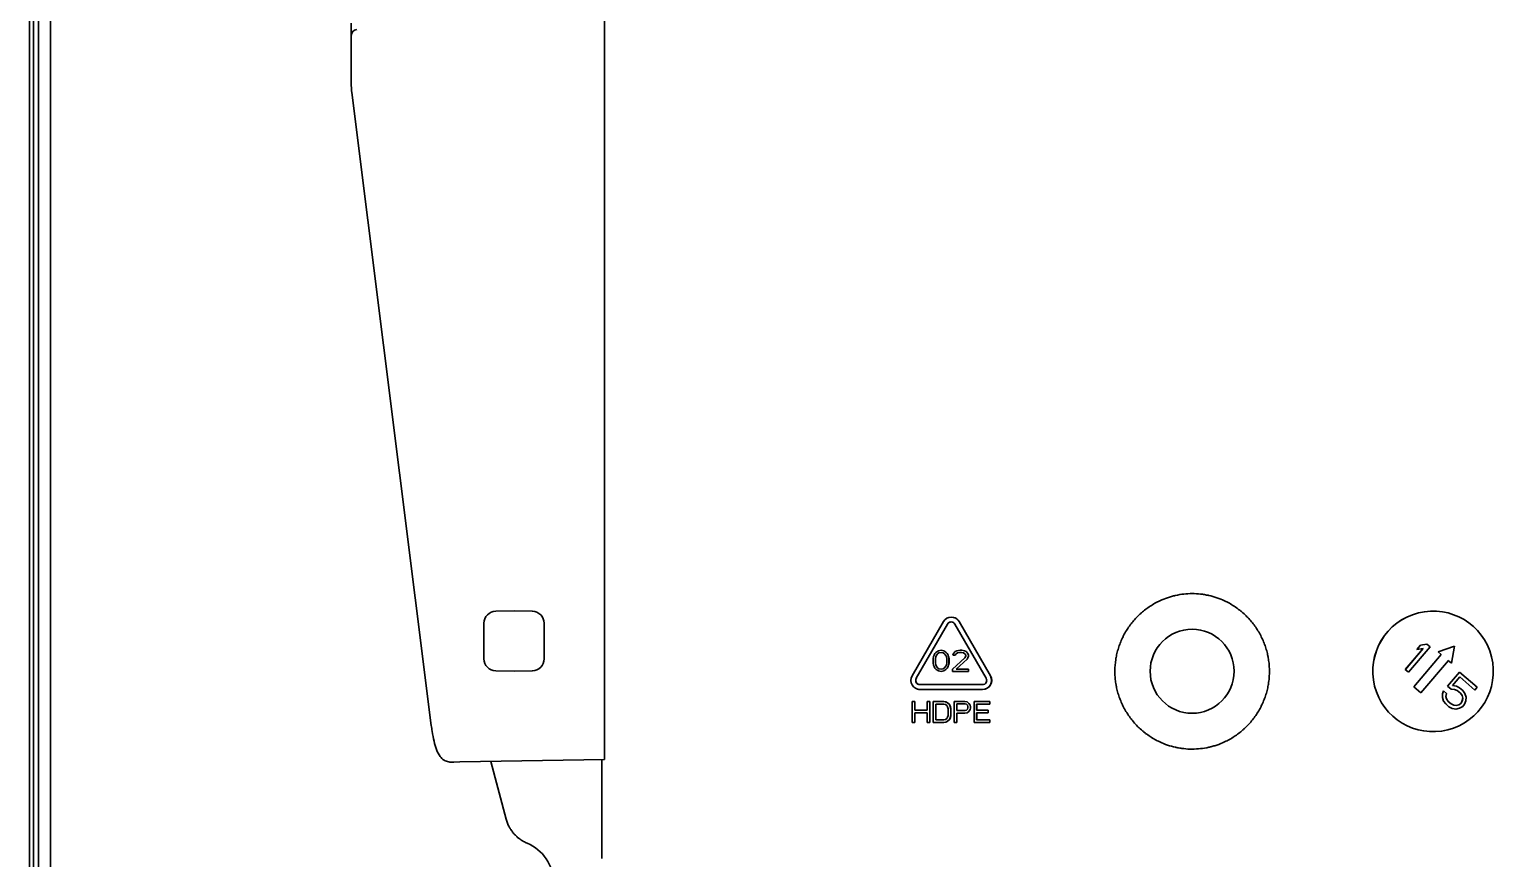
# Model space of a CAD drawing. Extents: x 5819 to 10669, y -850 to 3566.
# Drawn here: x 8371.6 to 8615.5, y 3039.5 to 3177 of the extents above; entities that cross this region are included whole.
import ezdxf

# ---------------------------------------------------------------- set-up
doc = ezdxf.new("R2010")
doc.units = 0
doc.header["$LTSCALE"] = 5
doc.layers.add('1', color=7, linetype='CONTINUOUS', true_color=0xffffff)

msp = doc.modelspace()

# ---------------------------------------------------------------- linework, layer by layer
at = {"layer": '1', "color": 7, "linetype": 'Continuous', "lineweight": 35}
for p, q in [((8373.07, 2431.53), (8373.07, 3429.53)), ((8371.57, 3428.53), (8371.57, 2414.53)), ((8372.25, 2417.53), (8372.25, 3425.53)), ((8375.07, 3383.26), (8375.07, 2544.39)), ((8466.97, 3091.24), (8466.97, 3356.86)), ((8424.97, 3175.97), (8424.97, 3177.98)), ((8424.97, 3167.65), (8424.97, 3175.97)), ((8425.04, 3166.49), (8438.25, 3061.52)), ((8466.97, 3088.31), (8466.97, 3091.24)), ((8466.97, 3086.05), (8466.97, 3088.31)), ((8466.97, 3083.12), (8466.97, 3086.05)), ((8466.97, 3068.04), (8466.97, 3083.12)), ((8448.94, 3080.47), (8451.97, 3080.53)), ((8451.97, 3080.53), (8455.01, 3080.47)), ((8446.97, 3072.58), (8446.97, 3078.47)), ((8456.97, 3078.47), (8456.97, 3072.58)), ((8523.21, 3078.75), (8518.02, 3069.75)), ((8523.91, 3078.35), (8518.71, 3069.35)), ((8518.71, 3069.35), (8523.9, 3078.35)), ((8523.91, 3078.35), (8523.9, 3078.35)), ((8524.88, 3079.45), (8524.87, 3079.46)), ((8525.12, 3078.35), (8530.31, 3069.35)), ((8525.81, 3078.75), (8525.81, 3078.75)), ((8531, 3069.75), (8525.81, 3078.75)), ((8525.81, 3078.75), (8531.01, 3069.75)), ((8602.01, 3080.2), (8602.01, 3080.2)), ((8521.66, 3073.18), (8521.58, 3072.96)), ((8521.8, 3073.48), (8521.66, 3073.18)), ((8522.02, 3073.7), (8521.8, 3073.48)), ((8522.24, 3073.4), (8521.95, 3072.96)), ((8521.95, 3072.96), (8522.24, 3073.4)), ((8522.38, 3073.93), (8522.02, 3073.7)), ((8522.46, 3073.55), (8522.24, 3073.4)), ((8522.24, 3073.4), (8522.46, 3073.55)), ((8522.24, 3073.4), (8522.24, 3073.4)), ((8522.82, 3074), (8522.38, 3073.93)), ((8522.83, 3073.63), (8522.46, 3073.55)), ((8522.46, 3073.55), (8522.82, 3073.63)), ((8522.46, 3073.55), (8522.46, 3073.55)), ((8523.26, 3073.93), (8522.82, 3074)), ((8522.83, 3073.63), (8522.82, 3073.63)), ((8522.82, 3073.63), (8523.19, 3073.55)), ((8523.19, 3073.55), (8522.83, 3073.63)), ((8523.19, 3073.55), (8523.41, 3073.4)), ((8523.26, 3073.92), (8523.26, 3073.93)), ((8523.62, 3073.7), (8523.26, 3073.93)), ((8523.26, 3073.92), (8523.63, 3073.7)), ((8523.41, 3073.4), (8523.7, 3072.96)), ((8523.63, 3073.7), (8523.62, 3073.7)), ((8523.84, 3073.48), (8523.62, 3073.7)), ((8523.63, 3073.7), (8523.85, 3073.48)), ((8523.85, 3073.48), (8523.84, 3073.48)), ((8523.99, 3073.18), (8523.84, 3073.48)), ((8523.85, 3073.48), (8523.99, 3073.18)), ((8523.99, 3073.18), (8524.07, 3072.96)), ((8523.99, 3073.18), (8523.99, 3073.18)), ((8524.06, 3072.96), (8523.99, 3073.18)), ((8524.86, 3073.48), (8524.79, 3073.18)), ((8524.8, 3073.18), (8524.79, 3073.18)), ((8524.79, 3073.18), (8525.16, 3073.18)), ((8525.16, 3073.18), (8524.8, 3073.18)), ((8525.16, 3073.78), (8524.86, 3073.48)), ((8525.45, 3073.93), (8525.16, 3073.78)), ((8525.31, 3073.4), (8525.16, 3073.18)), ((8525.16, 3073.18), (8525.3, 3073.4)), ((8525.16, 3073.18), (8525.16, 3073.18)), ((8525.3, 3073.4), (8525.52, 3073.55)), ((8525.31, 3073.4), (8525.3, 3073.4)), ((8525.52, 3073.55), (8525.31, 3073.4)), ((8525.96, 3074), (8525.45, 3073.93)), ((8525.89, 3073.63), (8525.52, 3073.55)), ((8525.52, 3073.55), (8525.88, 3073.63)), ((8525.52, 3073.55), (8525.52, 3073.55)), ((8525.89, 3073.63), (8525.88, 3073.63)), ((8525.88, 3073.63), (8526.18, 3073.63)), ((8526.18, 3073.63), (8525.89, 3073.63)), ((8526.25, 3074), (8525.96, 3074)), ((8526.54, 3073.55), (8526.18, 3073.63)), ((8526.18, 3073.63), (8526.18, 3073.63)), ((8526.18, 3073.63), (8526.54, 3073.55)), ((8526.69, 3073.93), (8526.25, 3074)), ((8526.54, 3073.55), (8526.76, 3073.41)), ((8526.69, 3073.93), (8526.98, 3073.78)), ((8526.69, 3073.93), (8526.69, 3073.93)), ((8526.98, 3073.78), (8526.69, 3073.93)), ((8526.76, 3073.41), (8526.9, 3073.18)), ((8526.9, 3073.18), (8526.9, 3073.03)), ((8526.98, 3073.78), (8527.27, 3073.48)), ((8526.98, 3073.78), (8526.98, 3073.78)), ((8527.27, 3073.48), (8526.98, 3073.78)), ((8527.27, 3073.48), (8527.35, 3073.18)), ((8527.27, 3073.48), (8527.27, 3073.48)), ((8527.34, 3073.18), (8527.27, 3073.48)), ((8527.35, 3073.18), (8527.34, 3073.18)), ((8527.34, 3073.03), (8527.34, 3073.18)), ((8527.35, 3073.18), (8527.35, 3073.03)), ((8599.83, 3070.81), (8602.8, 3074.29)), ((8602.8, 3074.29), (8599.84, 3070.82)), ((8600.36, 3070.37), (8603.93, 3074.55)), ((8605.8, 3073.29), (8601.25, 3067.96)), ((8601.25, 3067.96), (8605.79, 3073.29)), ((8601.74, 3074.11), (8602.35, 3074.82)), ((8602.35, 3074.82), (8601.74, 3074.11)), ((8602.8, 3074.29), (8601.74, 3074.11)), ((8601.74, 3074.11), (8601.74, 3074.11)), ((8603.41, 3075), (8602.35, 3074.82)), ((8602.35, 3074.82), (8602.35, 3074.82)), ((8602.8, 3074.29), (8602.8, 3074.29)), ((8602.8, 3074.29), (8602.8, 3074.29)), ((8603.93, 3074.55), (8603.41, 3075)), ((8605.29, 3073.72), (8608.01, 3074.68)), ((8605.29, 3073.72), (8605.29, 3073.72)), ((8605.79, 3073.29), (8605.29, 3073.72)), ((8605.29, 3073.72), (8605.8, 3073.29)), ((8605.79, 3073.29), (8605.8, 3073.29)), ((8607.48, 3071.85), (8608.01, 3074.69)), ((8608.01, 3074.68), (8608.01, 3074.69)), ((8608.01, 3074.68), (8608.01, 3074.69)), ((8521.58, 3072.96), (8521.51, 3072.58)), ((8521.51, 3072.58), (8521.51, 3071.92)), ((8521.51, 3071.92), (8521.58, 3071.54)), ((8521.58, 3071.54), (8521.66, 3071.32)), ((8521.66, 3071.32), (8521.8, 3071.02)), ((8521.8, 3071.02), (8522.02, 3070.8)), ((8521.87, 3072.51), (8521.95, 3072.96)), ((8521.87, 3072.51), (8521.88, 3072.51)), ((8521.87, 3071.99), (8521.87, 3072.51)), ((8521.88, 3071.99), (8521.87, 3071.99)), ((8521.95, 3071.54), (8521.87, 3071.99)), ((8521.95, 3072.96), (8521.88, 3072.51)), ((8521.88, 3072.51), (8521.88, 3071.99)), ((8521.88, 3071.99), (8521.95, 3071.54)), ((8521.95, 3072.96), (8521.95, 3072.96)), ((8521.95, 3071.54), (8522.24, 3071.09)), ((8521.95, 3071.54), (8521.95, 3071.54)), ((8522.24, 3071.1), (8521.95, 3071.54)), ((8522.02, 3070.8), (8522.38, 3070.57)), ((8522.24, 3071.09), (8522.24, 3071.1)), ((8522.46, 3070.95), (8522.24, 3071.1)), ((8522.24, 3071.09), (8522.46, 3070.95)), ((8522.82, 3070.87), (8522.46, 3070.95)), ((8523.19, 3070.95), (8522.82, 3070.87)), ((8523.41, 3071.1), (8523.19, 3070.95)), ((8523.63, 3070.8), (8523.26, 3070.57)), ((8523.26, 3070.57), (8523.62, 3070.8)), ((8523.7, 3071.54), (8523.41, 3071.1)), ((8523.62, 3070.8), (8523.84, 3071.02)), ((8523.63, 3070.8), (8523.62, 3070.8)), ((8523.85, 3071.02), (8523.63, 3070.8)), ((8523.7, 3072.96), (8523.77, 3072.51)), ((8523.77, 3071.99), (8523.7, 3071.54)), ((8523.77, 3072.51), (8523.77, 3071.99)), ((8523.84, 3071.02), (8523.99, 3071.32)), ((8523.85, 3071.02), (8523.84, 3071.02)), ((8523.99, 3071.32), (8523.85, 3071.02)), ((8524.07, 3071.54), (8523.99, 3071.32)), ((8523.99, 3071.32), (8524.06, 3071.54)), ((8523.99, 3071.32), (8523.99, 3071.32)), ((8524.07, 3072.96), (8524.06, 3072.96)), ((8524.13, 3072.59), (8524.06, 3072.96)), ((8524.06, 3071.54), (8524.13, 3071.92)), ((8524.07, 3071.54), (8524.06, 3071.54)), ((8524.07, 3072.96), (8524.14, 3072.58)), ((8524.14, 3071.91), (8524.07, 3071.54)), ((8524.14, 3072.58), (8524.13, 3072.59)), ((8524.13, 3071.92), (8524.13, 3072.59)), ((8524.14, 3071.91), (8524.13, 3071.92)), ((8524.14, 3072.58), (8524.14, 3071.91)), ((8526.76, 3072.73), (8524.72, 3070.87)), ((8524.72, 3070.87), (8524.72, 3070.5)), ((8525.3, 3070.87), (8527.12, 3072.51)), ((8527.34, 3070.87), (8525.3, 3070.87)), ((8527.13, 3072.51), (8525.31, 3070.87)), ((8526.9, 3073.03), (8526.76, 3072.73)), ((8527.12, 3072.51), (8527.27, 3072.73)), ((8527.13, 3072.51), (8527.12, 3072.51)), ((8527.27, 3072.73), (8527.13, 3072.51)), ((8527.35, 3073.03), (8527.27, 3072.73)), ((8527.27, 3072.73), (8527.34, 3073.03)), ((8527.27, 3072.73), (8527.27, 3072.73)), ((8527.35, 3073.03), (8527.34, 3073.03)), ((8527.35, 3070.87), (8527.34, 3070.87)), ((8527.34, 3070.5), (8527.34, 3070.87)), ((8527.35, 3070.87), (8527.35, 3070.5)), ((8599.83, 3070.81), (8599.84, 3070.82)), ((8600.36, 3070.37), (8599.83, 3070.81)), ((8599.84, 3070.82), (8600.36, 3070.37)), ((8602.43, 3066.96), (8606.98, 3072.28)), ((8607.48, 3071.85), (8606.97, 3072.28)), ((8606.98, 3072.28), (8607.48, 3071.85)), ((8607.48, 3071.85), (8607.48, 3071.85)), ((8451.97, 3070.53), (8448.94, 3070.58)), ((8455.01, 3070.58), (8451.97, 3070.53)), ((8518.71, 3069.35), (8518.71, 3069.35)), ((8529.7, 3068.3), (8519.31, 3068.3)), ((8522.39, 3070.57), (8522.38, 3070.57)), ((8522.38, 3070.57), (8522.82, 3070.5)), ((8522.83, 3070.5), (8522.39, 3070.57)), ((8522.82, 3070.5), (8523.26, 3070.57)), ((8522.83, 3070.5), (8522.82, 3070.5)), ((8523.26, 3070.57), (8522.83, 3070.5)), ((8523.26, 3070.57), (8523.26, 3070.57)), ((8527.35, 3070.5), (8524.72, 3070.5)), ((8524.72, 3070.5), (8524.72, 3070.5)), ((8524.72, 3070.5), (8527.34, 3070.5)), ((8527.35, 3070.5), (8527.34, 3070.5)), ((8531.01, 3069.75), (8531, 3069.75)), ((8600.36, 3070.37), (8600.36, 3070.37)), ((8606.83, 3068.07), (8608.81, 3070.39)), ((8608.81, 3070.39), (8606.83, 3068.07)), ((8607.65, 3068.15), (8608.87, 3069.57)), ((8608.81, 3070.39), (8608.81, 3070.39)), ((8611.77, 3067.86), (8608.81, 3070.39)), ((8611.39, 3067.41), (8608.86, 3069.57)), ((8608.87, 3069.57), (8611.39, 3067.41)), ((8466.97, 3065.09), (8466.97, 3068.04)), ((8518.95, 3067.55), (8518.96, 3067.54)), ((8519.32, 3067.5), (8519.31, 3067.5)), ((8519.31, 3067.5), (8529.7, 3067.5)), ((8529.71, 3067.5), (8519.32, 3067.5)), ((8529.71, 3067.5), (8529.7, 3067.5)), ((8602.43, 3066.96), (8601.25, 3067.96)), ((8601.25, 3067.96), (8602.43, 3066.96)), ((8601.25, 3067.96), (8601.25, 3067.96)), ((8602.43, 3066.96), (8602.43, 3066.96)), ((8605.98, 3066.19), (8606.02, 3066.77)), ((8606.02, 3066.77), (8605.98, 3066.19)), ((8606.18, 3065.55), (8605.98, 3066.19)), ((8605.98, 3066.19), (8606.19, 3065.55)), ((8605.98, 3066.19), (8605.98, 3066.19)), ((8606.02, 3066.77), (8606.15, 3067.27)), ((8606.15, 3067.27), (8606.02, 3066.77)), ((8606.02, 3066.77), (8606.02, 3066.77)), ((8606.15, 3067.27), (8606.15, 3067.27)), ((8606.67, 3066.83), (8606.15, 3067.27)), ((8606.54, 3066.32), (8606.67, 3066.83)), ((8606.65, 3065.92), (8606.54, 3066.32)), ((8606.93, 3065.53), (8606.65, 3065.92)), ((8606.83, 3068.07), (8606.83, 3068.07)), ((8607.44, 3067.55), (8606.83, 3068.07)), ((8606.83, 3068.07), (8607.44, 3067.55)), ((8607.44, 3067.55), (8607.44, 3067.55)), ((8608.02, 3067.52), (8607.44, 3067.55)), ((8607.44, 3067.55), (8608.02, 3067.52)), ((8608.31, 3068.04), (8607.65, 3068.15)), ((8608.02, 3067.52), (8608.02, 3067.52)), ((8608.44, 3067.31), (8608.02, 3067.52)), ((8608.02, 3067.52), (8608.45, 3067.31)), ((8608.83, 3067.76), (8608.31, 3068.04)), ((8608.44, 3067.31), (8608.45, 3067.31)), ((8608.97, 3066.87), (8608.44, 3067.31)), ((8608.45, 3067.31), (8608.97, 3066.87)), ((8609.35, 3067.31), (8608.83, 3067.76)), ((8608.97, 3066.87), (8608.97, 3066.87)), ((8609.24, 3066.48), (8608.97, 3066.87)), ((8608.97, 3066.87), (8609.24, 3066.48)), ((8609.24, 3066.48), (8609.24, 3066.48)), ((8609.35, 3066.08), (8609.24, 3066.48)), ((8609.24, 3066.48), (8609.35, 3066.08)), ((8609.29, 3065.66), (8609.35, 3066.08)), ((8609.35, 3066.08), (8609.3, 3065.66)), ((8609.71, 3066.85), (8609.35, 3067.31)), ((8609.35, 3066.08), (8609.35, 3066.08)), ((8609.92, 3066.21), (8609.71, 3066.85)), ((8609.87, 3065.63), (8609.92, 3066.21)), ((8611.39, 3067.41), (8611.77, 3067.86)), ((8611.39, 3067.41), (8611.39, 3067.41)), ((8466.97, 3063.32), (8466.97, 3065.09)), ((8518.45, 3065.5), (8518.01, 3065.5)), ((8518.01, 3065.5), (8518.01, 3062)), ((8518.45, 3065.5), (8518.45, 3065.5)), ((8518.45, 3064.09), (8518.45, 3065.5)), ((8518.45, 3065.5), (8518.45, 3064.09)), ((8520.49, 3064.09), (8518.45, 3064.09)), ((8518.45, 3063.64), (8518.45, 3063.64)), ((8518.45, 3063.64), (8520.49, 3063.64)), ((8518.45, 3062), (8518.45, 3063.64)), ((8520.49, 3063.64), (8518.45, 3063.64)), ((8518.45, 3063.64), (8518.45, 3062)), ((8520.93, 3065.5), (8520.49, 3065.5)), ((8520.49, 3065.5), (8520.49, 3064.09)), ((8520.49, 3063.64), (8520.49, 3062)), ((8520.93, 3065.5), (8520.93, 3065.5)), ((8520.93, 3062), (8520.93, 3065.5)), ((8520.93, 3065.5), (8520.93, 3062)), ((8521.51, 3065.5), (8521.51, 3062)), ((8523.26, 3065.5), (8521.51, 3065.5)), ((8521.95, 3065.05), (8521.95, 3062.45)), ((8523.26, 3065.05), (8521.95, 3065.05)), ((8521.95, 3065.05), (8521.95, 3065.05)), ((8521.95, 3062.45), (8521.95, 3065.05)), ((8521.95, 3065.05), (8523.26, 3065.05)), ((8523.62, 3065.43), (8523.26, 3065.5)), ((8523.26, 3065.05), (8523.55, 3064.98)), ((8523.55, 3064.98), (8523.77, 3064.83)), ((8523.63, 3065.42), (8523.62, 3065.43)), ((8523.91, 3065.28), (8523.62, 3065.43)), ((8523.63, 3065.42), (8523.92, 3065.28)), ((8523.77, 3064.83), (8523.91, 3064.61)), ((8523.92, 3065.28), (8523.91, 3065.28)), ((8524.2, 3064.98), (8523.91, 3065.28)), ((8523.91, 3064.61), (8523.99, 3064.31)), ((8523.92, 3065.28), (8524.21, 3064.98)), ((8523.99, 3064.31), (8523.99, 3063.19)), ((8524.21, 3064.98), (8524.2, 3064.98)), ((8524.35, 3064.68), (8524.2, 3064.98)), ((8524.21, 3064.98), (8524.36, 3064.68)), ((8524.36, 3064.68), (8524.35, 3064.68)), ((8524.42, 3064.31), (8524.35, 3064.68)), ((8524.36, 3064.68), (8524.43, 3064.31)), ((8524.43, 3064.31), (8524.42, 3064.31)), ((8524.42, 3063.19), (8524.42, 3064.31)), ((8524.43, 3064.31), (8524.43, 3063.19)), ((8526.75, 3065.5), (8525.01, 3065.5)), ((8525.01, 3065.5), (8525.01, 3062)), ((8525.45, 3065.13), (8525.44, 3065.13)), ((8525.44, 3064.01), (8525.44, 3065.13)), ((8525.44, 3065.13), (8526.83, 3065.13)), ((8526.83, 3064.01), (8525.44, 3064.01)), ((8525.45, 3063.56), (8525.44, 3063.56)), ((8525.44, 3062), (8525.44, 3063.56)), ((8525.44, 3063.56), (8526.75, 3063.56)), ((8525.45, 3065.13), (8525.45, 3064.01)), ((8526.83, 3065.13), (8525.45, 3065.13)), ((8526.76, 3063.56), (8525.45, 3063.56)), ((8525.45, 3063.56), (8525.45, 3062)), ((8527.12, 3065.43), (8526.75, 3065.5)), ((8526.75, 3063.56), (8527.12, 3063.64)), ((8526.76, 3063.56), (8526.75, 3063.56)), ((8527.12, 3063.64), (8526.76, 3063.56)), ((8526.83, 3065.13), (8527.05, 3065.05)), ((8527.05, 3064.09), (8526.83, 3064.01)), ((8527.05, 3065.05), (8527.19, 3064.91)), ((8527.19, 3064.23), (8527.05, 3064.09)), ((8527.12, 3065.43), (8527.12, 3065.43)), ((8527.41, 3065.2), (8527.12, 3065.43)), ((8527.12, 3065.43), (8527.42, 3065.2)), ((8527.12, 3063.64), (8527.41, 3063.86)), ((8527.42, 3063.86), (8527.12, 3063.64)), ((8527.12, 3063.64), (8527.12, 3063.64)), ((8527.19, 3064.91), (8527.26, 3064.68)), ((8527.26, 3064.46), (8527.19, 3064.23)), ((8527.26, 3064.68), (8527.26, 3064.46)), ((8527.42, 3065.2), (8527.41, 3065.2)), ((8527.63, 3064.91), (8527.41, 3065.2)), ((8527.41, 3063.86), (8527.63, 3064.16)), ((8527.42, 3063.86), (8527.41, 3063.86)), ((8527.42, 3065.2), (8527.63, 3064.9)), ((8527.63, 3064.16), (8527.42, 3063.86)), ((8527.63, 3064.9), (8527.63, 3064.91)), ((8527.7, 3064.68), (8527.63, 3064.91)), ((8527.63, 3064.9), (8527.71, 3064.68)), ((8527.63, 3064.16), (8527.7, 3064.38)), ((8527.71, 3064.38), (8527.63, 3064.16)), ((8527.63, 3064.16), (8527.63, 3064.16)), ((8527.7, 3064.38), (8527.7, 3064.68)), ((8527.7, 3064.68), (8527.71, 3064.68)), ((8527.71, 3064.38), (8527.7, 3064.38)), ((8527.71, 3064.68), (8527.71, 3064.38)), ((8530.91, 3065.5), (8528.29, 3065.5)), ((8528.29, 3065.5), (8528.29, 3062)), ((8528.73, 3065.05), (8528.72, 3065.05)), ((8528.72, 3064.09), (8528.72, 3065.05)), ((8528.72, 3065.05), (8530.91, 3065.05)), ((8530.62, 3064.09), (8528.72, 3064.09)), ((8528.73, 3063.64), (8528.72, 3063.64)), ((8528.72, 3062.45), (8528.72, 3063.64)), ((8528.72, 3063.64), (8530.62, 3063.64)), ((8530.91, 3065.05), (8528.73, 3065.05)), ((8528.73, 3065.05), (8528.73, 3064.09)), ((8530.62, 3063.64), (8528.73, 3063.64)), ((8528.73, 3063.64), (8528.73, 3062.45)), ((8530.62, 3064.08), (8530.62, 3064.09)), ((8530.62, 3063.64), (8530.62, 3064.09)), ((8530.62, 3064.08), (8530.62, 3063.64)), ((8530.62, 3063.64), (8530.62, 3063.64)), ((8530.91, 3065.5), (8530.91, 3065.5)), ((8530.91, 3065.05), (8530.91, 3065.5)), ((8530.91, 3065.5), (8530.91, 3065.05)), ((8530.91, 3065.05), (8530.91, 3065.05)), ((8606.54, 3065.09), (8606.18, 3065.55)), ((8606.18, 3065.55), (8606.19, 3065.55)), ((8606.19, 3065.55), (8606.55, 3065.09)), ((8607.07, 3064.64), (8606.54, 3065.09)), ((8606.54, 3065.09), (8606.55, 3065.09)), ((8606.55, 3065.09), (8607.07, 3064.64)), ((8607.45, 3065.09), (8606.93, 3065.53)), ((8607.58, 3064.36), (8607.07, 3064.64)), ((8607.07, 3064.64), (8607.07, 3064.64)), ((8607.07, 3064.64), (8607.58, 3064.36)), ((8607.87, 3064.88), (8607.45, 3065.09)), ((8607.58, 3064.36), (8607.58, 3064.36)), ((8608.24, 3064.25), (8607.58, 3064.36)), ((8607.58, 3064.36), (8608.25, 3064.25)), ((8608.29, 3064.83), (8607.87, 3064.88)), ((8608.81, 3064.39), (8608.24, 3064.25)), ((8608.24, 3064.25), (8608.25, 3064.25)), ((8608.69, 3064.95), (8608.29, 3064.83)), ((8608.29, 3064.83), (8608.29, 3064.83)), ((8608.69, 3064.95), (8609, 3065.14)), ((8609, 3065.14), (8608.69, 3064.95)), ((8608.69, 3064.95), (8608.69, 3064.95)), ((8608.81, 3064.39), (8609.36, 3064.68)), ((8608.81, 3064.39), (8608.81, 3064.39)), ((8608.81, 3064.39), (8608.81, 3064.39)), ((8609, 3065.14), (8609.15, 3065.32)), ((8609.16, 3065.32), (8609, 3065.14)), ((8609, 3065.14), (8609, 3065.14)), ((8609.15, 3065.32), (8609.29, 3065.66)), ((8609.15, 3065.32), (8609.16, 3065.32)), ((8609.3, 3065.66), (8609.16, 3065.32)), ((8609.29, 3065.66), (8609.3, 3065.66)), ((8609.36, 3064.68), (8609.67, 3065.04)), ((8609.67, 3065.04), (8609.87, 3065.63)), ((8466.97, 3060.36), (8466.97, 3063.32)), ((8518.02, 3062), (8518.01, 3062)), ((8518.01, 3062), (8518.45, 3062)), ((8518.45, 3062), (8518.02, 3062)), ((8518.45, 3062), (8518.45, 3062)), ((8520.49, 3062), (8520.93, 3062)), ((8520.49, 3062), (8520.49, 3062)), ((8520.93, 3062), (8520.49, 3062)), ((8520.93, 3062), (8520.93, 3062)), ((8521.51, 3062), (8521.51, 3062)), ((8521.51, 3062), (8523.26, 3062)), ((8523.26, 3062), (8521.51, 3062)), ((8523.26, 3062.45), (8521.95, 3062.45)), ((8523.55, 3062.52), (8523.26, 3062.45)), ((8523.26, 3062), (8523.62, 3062.08)), ((8523.63, 3062.07), (8523.26, 3062)), ((8523.26, 3062), (8523.26, 3062)), ((8523.77, 3062.67), (8523.55, 3062.52)), ((8523.62, 3062.08), (8523.91, 3062.22)), ((8523.63, 3062.07), (8523.62, 3062.08)), ((8523.92, 3062.22), (8523.63, 3062.07)), ((8523.91, 3062.89), (8523.77, 3062.67)), ((8523.99, 3063.19), (8523.91, 3062.89)), ((8523.91, 3062.22), (8524.2, 3062.52)), ((8523.92, 3062.22), (8523.91, 3062.22)), ((8524.21, 3062.52), (8523.92, 3062.22)), ((8524.2, 3062.52), (8524.35, 3062.82)), ((8524.21, 3062.52), (8524.2, 3062.52)), ((8524.36, 3062.82), (8524.21, 3062.52)), ((8524.35, 3062.82), (8524.42, 3063.19)), ((8524.36, 3062.82), (8524.35, 3062.82)), ((8524.43, 3063.19), (8524.36, 3062.82)), ((8524.43, 3063.19), (8524.42, 3063.19)), ((8525.01, 3062), (8525.01, 3062)), ((8525.01, 3062), (8525.44, 3062)), ((8525.45, 3062), (8525.01, 3062)), ((8525.45, 3062), (8525.44, 3062)), ((8528.29, 3062), (8530.91, 3062)), ((8528.29, 3062), (8528.29, 3062)), ((8530.91, 3062), (8528.29, 3062)), ((8530.91, 3062.45), (8528.72, 3062.45)), ((8530.91, 3062), (8530.91, 3062.45)), ((8530.91, 3062.45), (8530.91, 3062.45)), ((8530.91, 3062.45), (8530.91, 3062)), ((8530.91, 3062), (8530.91, 3062)), ((8466.97, 3057.41), (8466.97, 3060.36)), ((8606.86, 3060.8), (8606.86, 3060.8)), ((8466.97, 3057.41), (8466.97, 3055.91)), ((8442, 3055.47), (8441.46, 3055.46)), ((8442.96, 3055.49), (8442, 3055.47)), ((8466.97, 3055.91), (8442.96, 3055.49)), ((8450.67, 3045.97), (8448.1, 3055.58))]:
    msp.add_line(p, q, dxfattribs=at)
msp.add_circle((8564.47, 3070.53), 6.97, dxfattribs=at)
for centre, radius, start, end in [((8425.97, 3175.97), 1, 95, 180), ((8448.97, 3078.47), 2, 91, 180), ((8454.97, 3078.47), 2, 0, 89), ((8448.97, 3072.58), 2, 180, 269), ((8454.97, 3072.58), 2, 271, 0), ((8451.47, 3035.53), 7, 292.5978, 67.4022)]:
    msp.add_arc(centre, radius, start, end, dxfattribs=at)
msp.add_ellipse((8604.44, 3070.5), major_axis=(-2.43, 9.7), ratio=0.999838, dxfattribs=at)
for centre, major_axis, start_param, end_param in [((8524.51, 3078), (0.36, 1.46), -0.802167, 1.292228), ((8524.51, 3078), (0.17, 0.679), -0.802167, 1.292228), ((8524.51, 3078), (0.17, 0.679), 0.000016, 1.292228), ((8524.51, 3078), (0.36, 1.46), -0.802167, 0.000018), ((8604.43, 3070.5), (-2.43, 9.7), 0.00009, 3.141584), ((8519.31, 3069), (0.36, 1.46), 1.292228, 3.386623), ((8519.31, 3069), (0.17, 0.679), 1.292228, 3.386623), ((8519.32, 3069), (0.17, 0.679), 1.292228, 3.141585), ((8529.7, 3069), (0.36, 1.46), 3.386623, 5.481018), ((8529.7, 3069), (0.17, 0.679), 3.386623, 5.481018), ((8529.71, 3069), (0.36, 1.46), 3.386623, 5.481018), ((8519.32, 3069), (0.36, 1.46), 3.141577, 3.386623)]:
    msp.add_ellipse(centre, major_axis=major_axis, ratio=0.999838, start_param=start_param, end_param=end_param, dxfattribs=at)
for points, degree in [([(8424.97, 3167.66), (8425.05, 3166.44)], 1), ([(8466.53, 3039.45), (8466.55, 3047.76), (8466.56, 3055.91)], 2)]:
    msp.add_open_spline(points, degree=degree, dxfattribs=at)
for points, knots in [([(8569.84, 3082.21), (8569.42, 3082.4), (8568.56, 3082.75), (8567.67, 3083), (8567.16, 3083.11), (8567.11, 3083.12), (8566.99, 3083.14), (8566.82, 3083.18), (8566.65, 3083.21), (8566.31, 3083.26), (8566.08, 3083.3), (8565.4, 3083.37), (8564.94, 3083.4), (8564.01, 3083.4), (8563.09, 3083.35), (8562.18, 3083.2), (8561.67, 3083.08), (8561.61, 3083.07), (8561.5, 3083.04), (8561.33, 3083), (8560.94, 3082.9), (8560.61, 3082.8), (8559.96, 3082.57), (8559.53, 3082.4), (8559.11, 3082.21)], [0, 0, 0, 0, 0.125, 0.25, 0.25, 0.265625, 0.265625, 0.28125, 0.3125, 0.3125, 0.375, 0.375, 0.5, 0.5, 0.625, 0.75, 0.75, 0.765625, 0.765625, 0.78125, 0.8125, 0.875, 0.875, 1, 1, 1, 1]), ([(8559.11, 3082.21), (8558.83, 3082.08), (8558.56, 3081.94), (8558.03, 3081.64), (8557.5, 3081.33), (8556.76, 3080.8), (8556.28, 3080.41), (8556, 3080.16), (8555.94, 3080.11), (8555.83, 3080.01), (8555.77, 3079.96), (8555.6, 3079.8), (8555.49, 3079.69), (8555.17, 3079.36), (8554.76, 3078.91), (8554.19, 3078.2), (8553.67, 3077.45), (8553.36, 3076.93), (8553.18, 3076.59), (8553.14, 3076.52), (8553.07, 3076.38), (8552.97, 3076.18), (8552.87, 3075.97), (8552.68, 3075.55), (8552.45, 3074.99), (8552.16, 3074.12), (8552.01, 3073.53), (8551.91, 3073.09), (8551.87, 3072.86), (8551.83, 3072.64), (8551.81, 3072.48), (8551.8, 3072.41), (8551.74, 3072.03), (8551.71, 3071.72), (8551.66, 3071.11), (8551.64, 3070.51), (8551.67, 3069.6), (8551.74, 3068.99), (8551.8, 3068.54), (8551.83, 3068.39), (8551.87, 3068.16), (8551.88, 3068.08), (8551.91, 3067.93), (8551.99, 3067.56), (8552.08, 3067.19), (8552.25, 3066.6), (8552.44, 3066.02), (8552.79, 3065.18), (8553.06, 3064.63), (8553.24, 3064.3), (8553.28, 3064.23), (8553.35, 3064.1), (8553.39, 3064.03), (8553.51, 3063.83), (8553.59, 3063.7), (8553.84, 3063.31), (8554.18, 3062.81), (8554.75, 3062.1), (8555.37, 3061.43), (8555.81, 3061.01), (8556.1, 3060.75), (8556.16, 3060.7), (8556.27, 3060.6), (8556.45, 3060.46), (8556.63, 3060.31), (8557, 3060.04), (8557.5, 3059.68), (8558.28, 3059.21), (8558.82, 3058.93), (8559.1, 3058.8)], [0, 0, 0, 0, 0.03125, 0.03125, 0.0625, 0.09375, 0.125, 0.125, 0.132813, 0.132813, 0.140625, 0.140625, 0.15625, 0.15625, 0.1875, 0.21875, 0.25, 0.28125, 0.28125, 0.289063, 0.289063, 0.296875, 0.3125, 0.3125, 0.34375, 0.375, 0.40625, 0.40625, 0.421875, 0.429688, 0.429688, 0.4375, 0.4375, 0.46875, 0.46875, 0.5, 0.53125, 0.5625, 0.5625, 0.578125, 0.578125, 0.585938, 0.585938, 0.59375, 0.625, 0.625, 0.65625, 0.6875, 0.71875, 0.71875, 0.726563, 0.726563, 0.734375, 0.734375, 0.75, 0.75, 0.78125, 0.8125, 0.84375, 0.875, 0.875, 0.882813, 0.882813, 0.890625, 0.90625, 0.90625, 0.9375, 0.96875, 1, 1, 1, 1]), ([(8569.84, 3058.8), (8570.12, 3058.93), (8570.39, 3059.07), (8570.93, 3059.37), (8571.45, 3059.68), (8572.19, 3060.21), (8572.67, 3060.59), (8572.95, 3060.85), (8573.01, 3060.9), (8573.13, 3061), (8573.18, 3061.05), (8573.35, 3061.21), (8573.46, 3061.32), (8573.78, 3061.65), (8574.19, 3062.09), (8574.76, 3062.81), (8575.28, 3063.56), (8575.59, 3064.08), (8575.77, 3064.42), (8575.81, 3064.49), (8575.88, 3064.63), (8575.98, 3064.83), (8576.08, 3065.04), (8576.27, 3065.46), (8576.5, 3066.02), (8576.79, 3066.88), (8576.94, 3067.47), (8577.03, 3067.92), (8577.08, 3068.15), (8577.12, 3068.37), (8577.14, 3068.53), (8577.15, 3068.6), (8577.21, 3068.98), (8577.24, 3069.29), (8577.28, 3069.89), (8577.3, 3070.5), (8577.27, 3071.41), (8577.21, 3072.02), (8577.14, 3072.47), (8577.12, 3072.62), (8577.08, 3072.85), (8577.06, 3072.93), (8577.03, 3073.08), (8576.95, 3073.45), (8576.86, 3073.82), (8576.69, 3074.41), (8576.5, 3074.99), (8576.15, 3075.83), (8575.88, 3076.38), (8575.66, 3076.78), (8575.59, 3076.91), (8575.43, 3077.18), (8575.35, 3077.31), (8575.11, 3077.7), (8574.76, 3078.2), (8574.19, 3078.91), (8573.58, 3079.58), (8573.13, 3080), (8572.79, 3080.31), (8572.67, 3080.41), (8572.43, 3080.6), (8572.31, 3080.69), (8571.94, 3080.97), (8571.44, 3081.32), (8570.66, 3081.8), (8570.11, 3082.08), (8569.84, 3082.21)], [0, 0, 0, 0, 0.03125, 0.03125, 0.0625, 0.09375, 0.125, 0.125, 0.132812, 0.132812, 0.140625, 0.140625, 0.15625, 0.15625, 0.1875, 0.21875, 0.25, 0.28125, 0.28125, 0.289062, 0.289062, 0.296875, 0.3125, 0.3125, 0.34375, 0.375, 0.40625, 0.40625, 0.421875, 0.429687, 0.429687, 0.4375, 0.4375, 0.46875, 0.46875, 0.5, 0.53125, 0.5625, 0.5625, 0.578125, 0.578125, 0.585937, 0.585937, 0.59375, 0.625, 0.625, 0.65625, 0.6875, 0.71875, 0.71875, 0.734375, 0.734375, 0.75, 0.75, 0.78125, 0.8125, 0.84375, 0.875, 0.875, 0.890625, 0.890625, 0.90625, 0.90625, 0.9375, 0.96875, 1, 1, 1, 1]), ([(8438.25, 3061.52), (8438.29, 3061.2), (8438.42, 3060.26), (8438.69, 3058.87), (8439.11, 3057.47), (8439.58, 3056.5), (8440.27, 3055.77), (8440.97, 3055.49), (8441.36, 3055.46), (8441.46, 3055.46)], [0, 0, 0, 0, 0.10018, 0.295503, 0.496793, 0.714677, 0.849634, 0.961722, 1, 1, 1, 1]), ([(8559.1, 3058.8), (8559.52, 3058.6), (8560.38, 3058.26), (8561.27, 3058.01), (8561.78, 3057.9), (8561.84, 3057.88), (8561.95, 3057.86), (8562.12, 3057.83), (8562.29, 3057.8), (8562.63, 3057.74), (8562.86, 3057.71), (8563.55, 3057.63), (8564.01, 3057.61), (8564.94, 3057.61), (8565.86, 3057.66), (8566.77, 3057.81), (8567.28, 3057.92), (8567.34, 3057.93), (8567.45, 3057.96), (8567.62, 3058), (8568.01, 3058.11), (8568.34, 3058.21), (8568.99, 3058.43), (8569.42, 3058.6), (8569.84, 3058.8)], [0, 0, 0, 0, 0.125, 0.25, 0.25, 0.265625, 0.265625, 0.28125, 0.3125, 0.3125, 0.375, 0.375, 0.5, 0.5, 0.625, 0.75, 0.75, 0.765625, 0.765625, 0.78125, 0.8125, 0.875, 0.875, 1, 1, 1, 1]), ([(8454.16, 3041.99), (8453.95, 3042.08), (8453.74, 3042.18), (8453.35, 3042.4), (8453.15, 3042.52), (8452.88, 3042.72), (8452.79, 3042.79), (8452.65, 3042.9), (8452.61, 3042.93), (8452.52, 3043.01), (8452.48, 3043.05), (8452.27, 3043.24), (8452.11, 3043.4), (8451.81, 3043.75), (8451.67, 3043.92), (8451.47, 3044.21), (8451.41, 3044.3), (8451.32, 3044.45), (8451.29, 3044.5), (8451.23, 3044.6), (8451.21, 3044.65), (8451.07, 3044.9), (8450.88, 3045.32), (8450.73, 3045.75), (8450.67, 3045.97)], [0, 0, 0, 0, 0.125, 0.125, 0.25, 0.25, 0.3125, 0.3125, 0.34375, 0.34375, 0.375, 0.375, 0.5, 0.5, 0.625, 0.625, 0.6875, 0.6875, 0.71875, 0.71875, 0.75, 0.75, 0.875, 1, 1, 1, 1])]:
    msp.add_open_spline(points, degree=3, knots=knots, dxfattribs=at)

doc.saveas('drawing.dxf')
